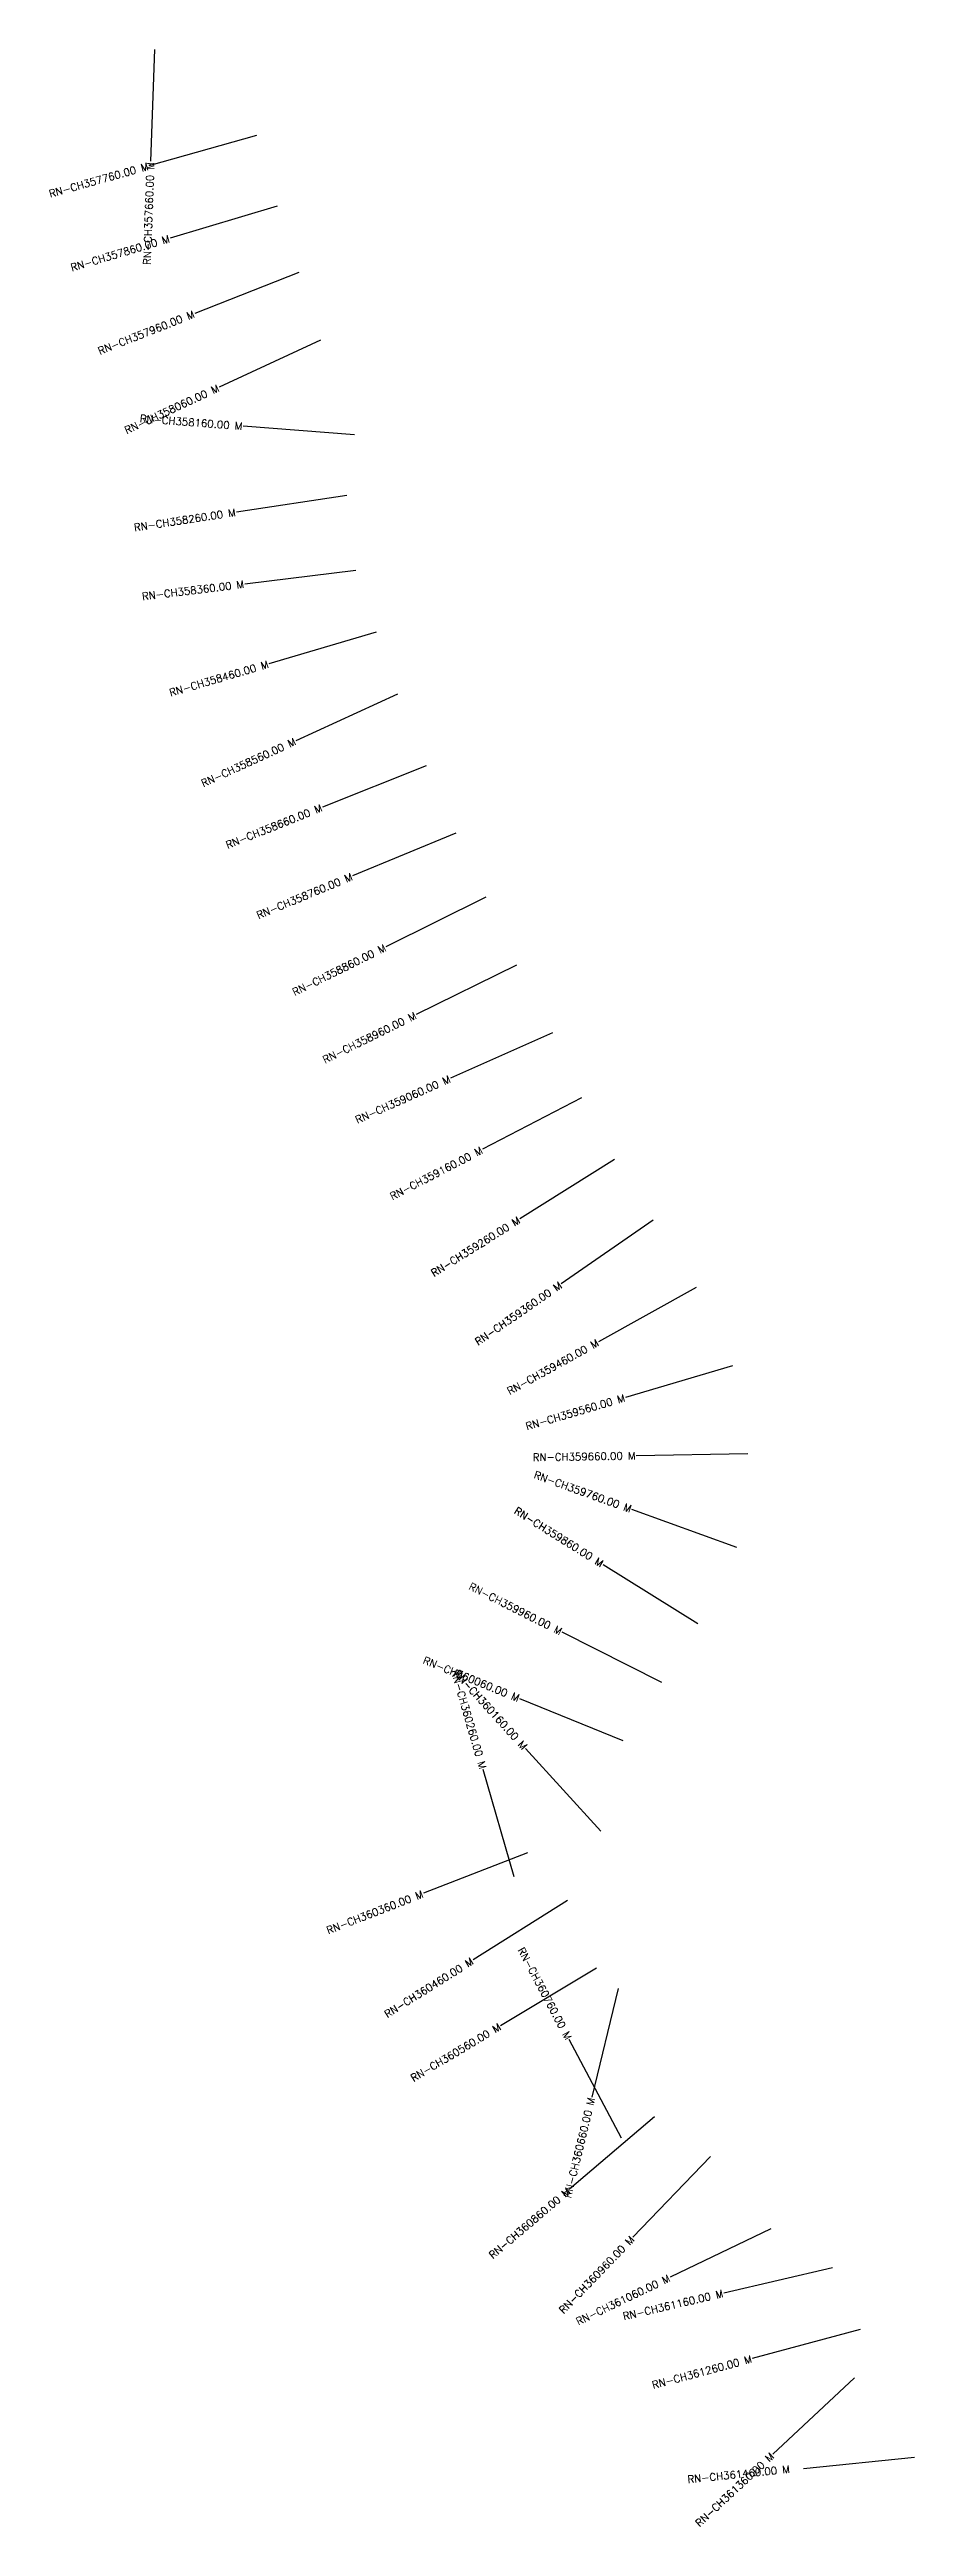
# Model space of a CAD drawing. Header units: metres. Extents: x 296760 to 300824, y 1972435 to 1975758.
# Drawn here: x 296760 to 297922, y 1972435 to 1975758 of the extents above; entities that cross this region are included whole.
import ezdxf
from ezdxf.enums import TextEntityAlignment as Align

# ---------------------------------------------------------------- set-up
doc = ezdxf.new("R2010")
doc.units = ezdxf.units.M
doc.header["$MEASUREMENT"] = 0
doc.layers.add('CS', color=134, linetype='Continuous')
doc.layers.add('CSMark', color=6, linetype='Continuous')
doc.styles.get("Standard").update_dxf_attribs({"font": 'simplex.shx'})

msp = doc.modelspace()

# ---------------------------------------------------------------- linework, layer by layer
at = {"layer": 'CS'}
for p, q in [((296901.2, 1975758.1), (296896, 1975608.2)), ((297038.2, 1975642.7), (296893.9, 1975602)), ((297066, 1975548), (296922.3, 1975505)), ((297095, 1975459), (296955.4, 1975404.1)), ((297124.2, 1975368.2), (296988.1, 1975305)), ((297169.9, 1975241.3), (297020.3, 1975252.7)), ((297159.6, 1975159.8), (297011.3, 1975137.4)), ((297171.5, 1975059.1), (297022.6, 1975041)), ((297198.8, 1974976.2), (297054.9, 1974934)), ((297227.5, 1974893.4), (297091.1, 1974830.8)), ((297266.2, 1974797.2), (297126.9, 1974741.7)), ((297306, 1974706.9), (297167.4, 1974649.3)), ((297346.4, 1974620.9), (297212, 1974554.3)), ((297387.3, 1974529.6), (297252.8, 1974463.3)), ((297435.8, 1974438.9), (297298.8, 1974377.9)), ((297474.8, 1974351.8), (297341.7, 1974282.6)), ((297518.9, 1974268.8), (297391.8, 1974189.1)), ((297570.9, 1974187.4), (297447.5, 1974102.1)), ((297628.8, 1974097), (297497.6, 1974024.4)), ((297677.5, 1973991.8), (297533.6, 1973949.5)), ((297698.2, 1973873.8), (297548.3, 1973871.4)), ((297683.4, 1973748.4), (297542.3, 1973799.3)), ((297630.9, 1973645.7), (297503.7, 1973725.2)), ((297582.5, 1973567), (297448.6, 1973634.5)), ((297530.6, 1973488.8), (297391.7, 1973545.3)), ((297500.6, 1973367.5), (297399.7, 1973478.5)), ((297384.5, 1973306.4), (297342.8, 1973450.5)), ((297402.3, 1973338.7), (297262.5, 1973284.3)), ((297456.1, 1973274.8), (297329.1, 1973195)), ((297494.7, 1973183.6), (297365.9, 1973106.6)), ((297523.8, 1973156.6), (297488.5, 1973010.9)), ((297528.6, 1972955.5), (297458.3, 1973087.9)), ((297572.6, 1972984.3), (297458.4, 1972887.1)), ((297647.9, 1972930.9), (297543.7, 1972822.9)), ((297728.8, 1972833.9), (297593.6, 1972769.1)), ((297811.9, 1972781.8), (297665.8, 1972747.8)), ((297848.9, 1972698.9), (297704.1, 1972660.1)), ((297841.5, 1972634.1), (297731.8, 1972531.9)), ((297921.8, 1972527.4), (297772.6, 1972512))]:
    msp.add_line(p, q, dxfattribs=at)

# ---------------------------------------------------------------- texts
at = {"layer": 'CSMark'}
for s, rotation, p in [('RN-CH357760.00 M', 15.7381, (296892.9, 1975601.7)), ('RN-CH357660.00 M', 88.0202, (296896, 1975607.2)), ('RN-CH357860.00 M', 16.6641, (296921.3, 1975504.7)), ('RN-CH357960.00 M', 21.489, (296954.5, 1975403.7)), ('RN-CH358060.00 M', 24.8947, (296987.2, 1975304.6)), ('RN-CH358160.00 M', 355.6466, (297019.3, 1975252.8)), ('RN-CH358260.00 M', 8.5887, (297010.3, 1975137.3)), ('RN-CH358360.00 M', 6.939, (297021.6, 1975040.9)), ('RN-CH358460.00 M', 16.3548, (297054, 1974933.7)), ('RN-CH358560.00 M', 24.6474, (297090.2, 1974830.4)), ('RN-CH358660.00 M', 21.7261, (297125.9, 1974741.3)), ('RN-CH358760.00 M', 22.5707, (297166.5, 1974648.9)), ('RN-CH358860.00 M', 26.3843, (297211.1, 1974553.8)), ('RN-CH358960.00 M', 26.2422, (297251.9, 1974462.9)), ('RN-CH359060.00 M', 23.9775, (297297.9, 1974377.5)), ('RN-CH359160.00 M', 27.466, (297340.9, 1974282.1)), ('RN-CH359260.00 M', 32.0999, (297390.9, 1974188.6)), ('RN-CH359360.00 M', 34.6721, (297446.7, 1974101.5)), ('RN-CH359460.00 M', 28.955, (297496.7, 1974023.9)), ('RN-CH359560.00 M', 16.3657, (297532.6, 1973949.3)), ('RN-CH359660.00 M', 0.9247, (297547.3, 1973871.4)), ('RN-CH359760.00 M', 340.1896, (297541.4, 1973799.6)), ('RN-CH359860.00 M', 327.9795, (297502.8, 1973725.8)), ('RN-CH359960.00 M', 333.2379, (297447.7, 1973634.9)), ('RN-CH360060.00 M', 337.8608, (297390.7, 1973545.7)), ('RN-CH360260.00 M', 286.1481, (297342.5, 1973451.5)), ('RN-CH360160.00 M', 312.2559, (297399.1, 1973479.2)), ('RN-CH360360.00 M', 21.2624, (297261.5, 1973283.9)), ('RN-CH360460.00 M', 32.1681, (297328.2, 1973194.4)), ('RN-CH360760.00 M', 297.9643, (297457.8, 1973088.8)), ('RN-CH360560.00 M', 30.8816, (297365.1, 1973106.1)), ('RN-CH360660.00 M', 76.3806, (297488.2, 1973009.9)), ('RN-CH360860.00 M', 40.4172, (297457.6, 1972886.4)), ('RN-CH360960.00 M', 46.0434, (297543, 1972822.2)), ('RN-CH361060.00 M', 25.6272, (297592.7, 1972768.6)), ('RN-CH361160.00 M', 13.0853, (297664.8, 1972747.6)), ('RN-CH361260.00 M', 15.0023, (297703.1, 1972659.8)), ('RN-CH361360.00 M', 42.9504, (297731, 1972531.2)), ('RN-CH361460.00 M', 5.8965, (297754.4, 1972511.9))]:
    msp.add_text(s, height=10, rotation=rotation, dxfattribs=at).set_placement(p, align=Align.MIDDLE_RIGHT)

doc.saveas('drawing.dxf')
